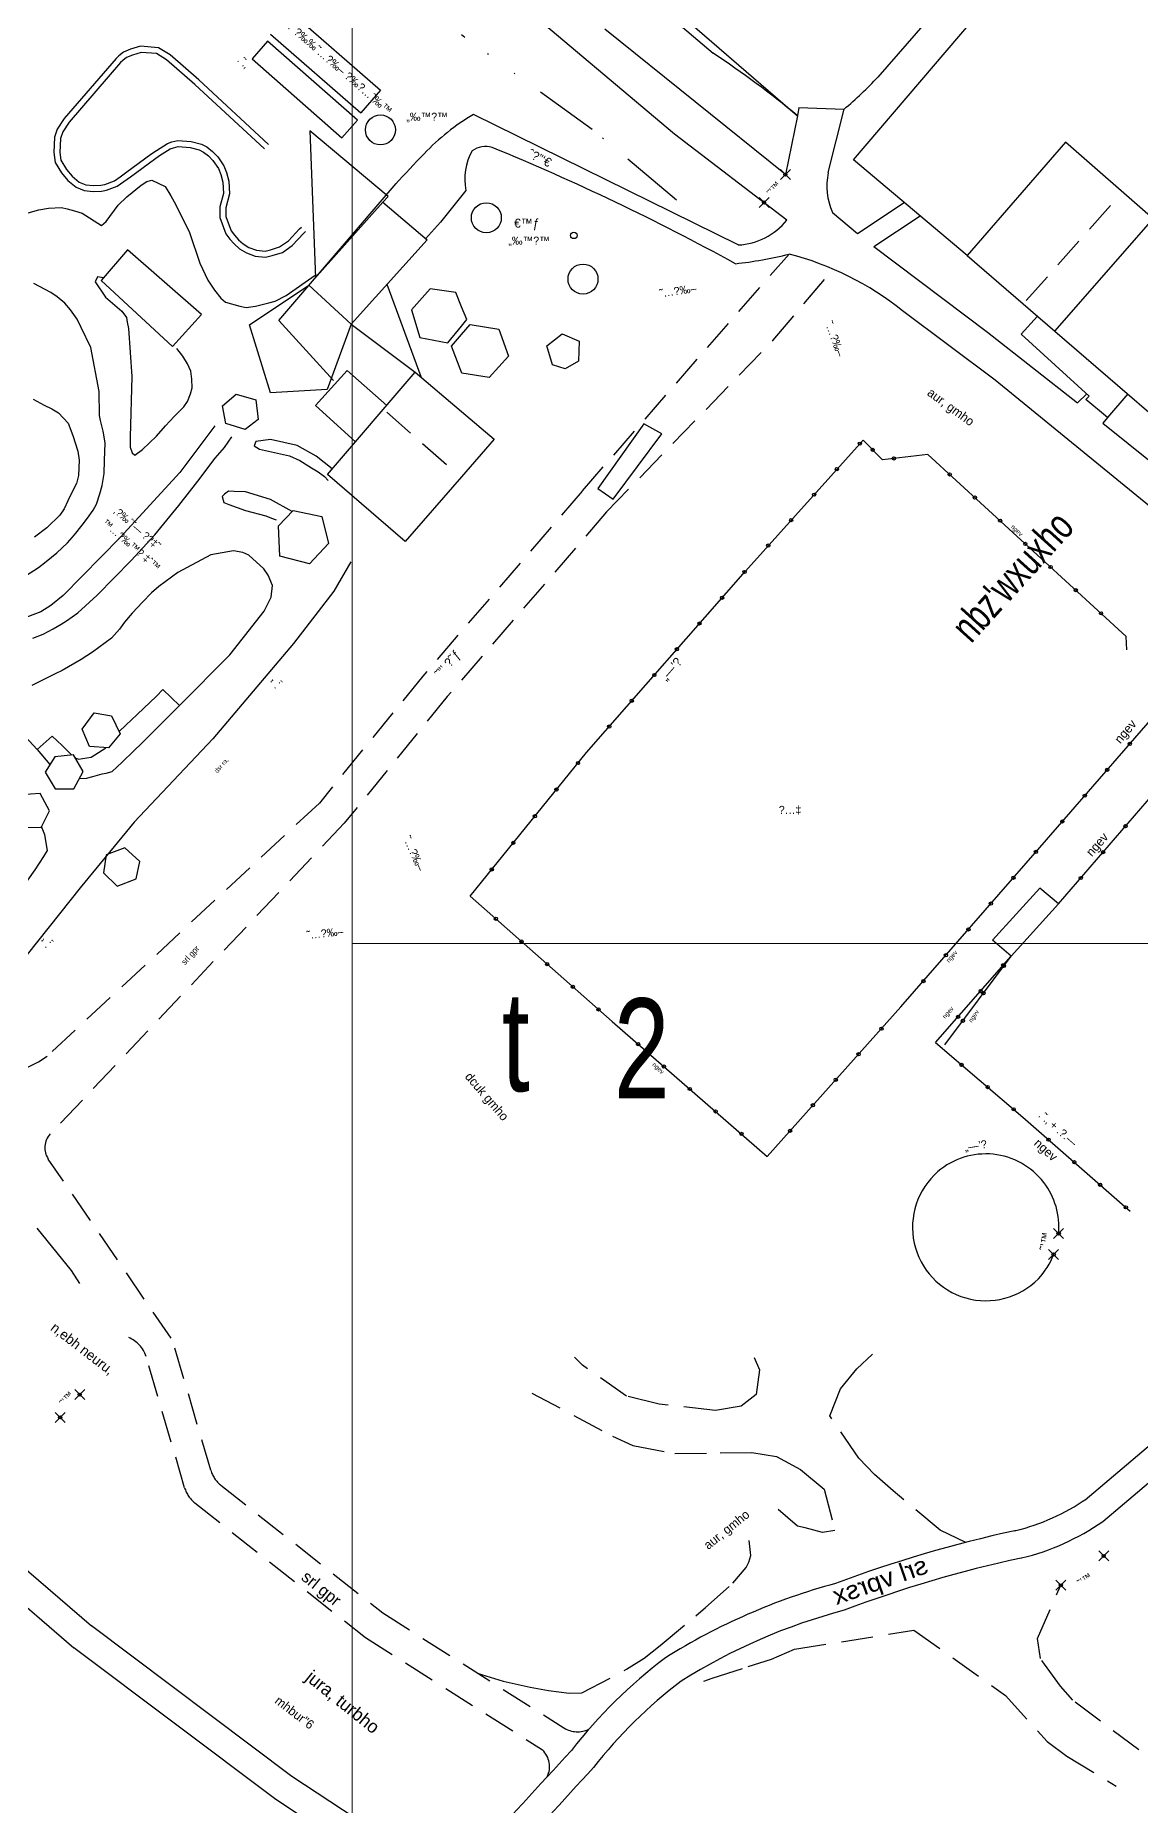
# Model space of a CAD drawing. Header units: millimetres. Extents: x 206768 to 208678, y 737854 to 739416.
# Drawn here: x 207007.4 to 207117.9, y 738783.3 to 738960.3 of the extents above; entities that cross this region are included whole.
import ezdxf
from ezdxf.enums import TextEntityAlignment as Align

# ---------------------------------------------------------------- set-up
doc = ezdxf.new("R2010")
doc.units = ezdxf.units.MM
doc.header["$LTSCALE"] = 0.5
doc.header["$PDMODE"] = 3
doc.header["$PDSIZE"] = 0.5
doc.linetypes.add('DIVIDE', pattern=[31.75, 12.7, -6.35, 0, -6.35, 0, -6.35])
doc.linetypes.add('HIDDEN', pattern=[9.524999999999999, 6.35, -3.175])
doc.layers.get('0').update_dxf_attribs({"color": 2})
for name, color, linetype in [('1BATIM', 6, 'Continuous'), ('2LOCAL_PT', 7, 'Continuous'), ('F-MADREGOT', 61, 'Continuous'), ('H-MIVNE', 6, 'Continuous'), ('H-OHEL', 6, 'Continuous'), ('H-ROOF', 6, 'HIDDEN'), ('H-SCHACHA', 6, 'Continuous'), ('H-ZIBUR', 6, 'Continuous'), ('R-MIDRACHA', 31, 'Continuous'), ('R-WAY', 7, 'Continuous'), ('reshet', 255, 'Continuous'), ('TEXT', 7, 'Continuous'), ('TR_ANOT_L', 7, 'Continuous'), ('W-CANAL', 7, 'DIVIDE')]:
    doc.layers.add(name, color=color, linetype=linetype)
for name, color, linetype, lineweight in [('1DIRT-ROAD', 30, 'HIDDEN', 25), ('1KAV-ASFLT', 7, 'Continuous', 25), ('1PRAT', 12, 'Continuous', 25), ('A-NOTE', 82, 'Continuous', 9), ('R-E-SAFA', 7, 'Continuous', 25), ('R-ROAD', 7, 'Continuous', 25), ('rehovot', 7, 'Continuous', 40)]:
    doc.layers.add(name, color=color, linetype=linetype, lineweight=lineweight)
doc.layers.add('help', color=2, linetype='Continuous', lineweight=9, plot=False)
doc.styles.add('NR1', font='narkism$.shx')
doc.styles.add('POINTS', font='MIRYL')
doc.styles.add('REHOV-BIG', font='gil1.shx', dxfattribs={"height": 1.8})
doc.styles.add('TRHEBTXT', font='hebtxt')

# ---------------------------------------------------------------- blocks, each defined once
blk = doc.blocks.new('TRP9910')
blk.add_circle((0, 0), 0.35)
blk.add_point((0, 0))
at = {"style": 'TRHEBTXT', "flags": 8}
blk.add_attdef('NAME', text='', height=1.8, dxfattribs=at).set_placement((0, 2.1), align=Align.BOTTOM_CENTER)
blk.add_attdef('HIGHTM', text='', height=1.6, dxfattribs=at).set_placement((-1, 0), align=Align.RIGHT)
blk.add_attdef('HIGHTC', (1, 0), '', height=1.6, dxfattribs=at)
blk.add_attdef('MARK', text='', height=2, dxfattribs=at).set_placement((0, -1.3), align=Align.TOP_CENTER)
blk = doc.blocks.new('ANOT0')
at = {"style": 'TRHEBTXT', "flags": 8}
blk.add_attdef('TEXT', text='', height=1.6, dxfattribs=at).set_placement((0, -1.155555555555556), align=Align.TOP_CENTER)
blk = doc.blocks.new('SEWAGE')
blk.add_circle((0, 0), 0.5)
blk = doc.blocks.new('ANOT200')
at = {"style": 'TRHEBTXT', "flags": 8}
blk.add_attdef('TEXT', text='', height=1.8, dxfattribs=at).set_placement((0, 0), align=Align.MIDDLE_CENTER)
blk = doc.blocks.new('ANOT2221')
at = {"style": 'TRHEBTXT', "flags": 8}
blk.add_attdef('TEXT', text='', height=1.8, dxfattribs=at).set_placement((0, 0), align=Align.MIDDLE_CENTER)

msp = doc.modelspace()

# ---------------------------------------------------------------- linework, layer by layer
at = {"layer": '1BATIM'}
for p, q in [((207032.8462208135, 738962.7096688538), (207041.9027357762, 738954.8369605059)), ((207030.8780437265, 738960.4455401131), (207039.9345586892, 738952.5728317653)), ((207041.9027357762, 738954.8369605059), (207039.9345586892, 738952.5728317653))]:
    msp.add_line(p, q, dxfattribs=at)
at = {"layer": '1DIRT-ROAD'}
for p, q in [((207062.0988834322, 738914.7739289191), (207082.7622251512, 738938.4542562892)), ((207062.0988834322, 738914.773928919), (207082.7622251512, 738938.454256289)), ((207062.0988834322, 738914.773928919), (207080.8606836858, 738936.2750770925)), ((207081.1800000007, 738929.8400000005), (207087.181436047, 738936.9412446871)), ((207081.1800000007, 738929.8400000005), (207087.181436047, 738936.9412446871)), ((207081.1800000007, 738929.8400000005), (207085.9065113969, 738935.4326804322)), ((207064.51, 738912.67), (207081.1799999988, 738929.8399999987)), ((207064.51, 738912.67), (207081.1799999988, 738929.8399999986)), ((207064.51, 738912.67), (207081.1799999988, 738929.8399999986)), ((207062.0873403062, 738914.7606267023), (207046.1275290488, 738896.2660808258)), ((207062.0873403062, 738914.7606267022), (207046.1275290488, 738896.2660808258)), ((207062.0873403062, 738914.7606267022), (207046.1275290488, 738896.2660808258)), ((207064.51, 738912.67), (207048.58, 738894.2100000001)), ((207064.51, 738912.67), (207048.58, 738894.21)), ((207064.51, 738912.67), (207048.58, 738894.21)), ((207046.1275290488, 738896.2660808258), (207035.7887149253, 738883.5706989827)), ((207046.1275290488, 738896.2660808258), (207035.7887149253, 738883.5706989826)), ((207046.1275290488, 738896.2660808258), (207035.7887149253, 738883.5706989826)), ((207048.58, 738894.2100000001), (207038.27, 738881.55)), ((207048.58, 738894.21), (207038.27, 738881.55)), ((207048.58, 738894.21), (207038.27, 738881.55)), ((207035.7887149253, 738883.5706989827), (207008.54, 738858.25)), ((207038.27, 738881.55), (207008.8643797598, 738850.4902369932)), ((207038.27, 738881.55), (207008.8643797598, 738850.4902369932)), ((207020.9668427656, 738830.058657748), (207008.667614702, 738847.9836826344)), ((207024.914639877, 738816.880187309), (207021.1692103361, 738829.632698011)), ((207022.3059328442, 738815.1164650884), (207018.4477828534, 738828.252768551)), ((207025.9360634693, 738815.3694080731), (207042.118430979, 738802.6154293048)), ((207023.3273564365, 738813.6056858526), (207040.3815690212, 738800.1645706953)), ((207042.118430979, 738802.6154293048), (207060.2461319873, 738791.1088389484)), ((207040.3815690212, 738800.1645706953), (207058.1043181567, 738788.9150242581))]:
    msp.add_line(p, q, dxfattribs=at)
for points in [[(206999.5121056564, 738861.5154542258), (207002.42, 738857.6), (207003.26, 738857.04), (207004.14, 738856.76), (207005.28, 738856.72), (207006.7, 738857.2), (207007.7, 738857.71), (207008.54, 738858.25)], [(207011.8350688992, 738835.5295873627), (207011, 738836.83), (207009.57, 738838.62), (207006.59, 738842.23), (207004.83, 738844.26), (207003.45, 738845.73), (207002.95, 738846.07), (207001.32, 738846.38), (207000.32, 738846.25), (206999.11, 738845.63), (206996.4, 738843.96), (206995.08, 738843.28), (206991.46, 738840.54)], [(207079.27, 738828.15), (207079.8, 738826.9), (207079.49, 738824.45), (207077.99, 738823.28), (207075.41, 738822.85), (207069.77, 738823.48), (207066.52, 738824.29), (207062.12, 738827.36), (207061.31, 738828.18)], [(207100.4650384052, 738809.6592519451), (207097.9, 738810.87), (207093.17, 738814.8), (207091.32, 738816.46), (207089.75, 738818.08), (207086.84, 738822.3), (207087.92, 738825.02), (207089.54, 738827), (207091.1, 738828.49)], [(207057.03, 738824.59), (207065.11, 738820.27), (207067.14, 738819.35), (207071.35, 738818.54), (207075.86, 738818.6), (207079.03, 738818.63), (207081.51, 738818.24), (207083.9, 738816.95), (207086.28, 738814.98), (207087.36, 738810.84), (207086.11, 738810.65), (207084.39, 738811.12), (207083.61, 738811.29), (207081.68, 738812.95)], [(207062.05, 738794.61), (207066.52, 738796.97), (207068.29, 738798.08), (207069.86, 738799.36), (207073.44, 738802.32), (207074.41, 738803.14), (207077.14, 738805.58), (207078.47, 738807.15), (207078.76, 738807.68), (207078.96, 738808.36), (207078.77, 738809.84)], [(207117.74, 738788.92), (207111.14, 738793.88), (207109.93, 738795.28), (207107.92, 738798.06), (207107.61, 738800.04), (207109.9549344584, 738805.366125098)], [(207074.250535769, 738795.7746113419), (207075.09, 738796.1), (207078.69, 738797.25), (207081.02, 738797.98), (207083.31, 738798.97), (207095.26, 738800.88), (207104.42, 738794.36), (207108.58, 738789.74), (207110.54, 738788.29), (207115.5, 738785.27)], [(207051.5967418133, 738796.5990546974), (207052.01, 738796.44), (207054.17, 738795.77), (207056.87, 738795.18), (207058.69, 738794.84), (207060.76, 738794.57), (207062.05, 738794.61)]]:
    msp.add_lwpolyline(points, dxfattribs=at)
for centre, radius, start, end in [((207010.3167383895, 738849.1152262985), 2, 136.5670415300384, 214.4559058823379), ((207010.3167383895, 738849.1152262983), 2, 136.5670415300384, 214.4559058823379), ((207015.5543838876, 738827.3172656154), 3.040875419655016, 17.91722218912458, 67.66461740736354), ((207027.7930605492, 738817.725583331), 3, 196.3675845674796, 231.7569251155718), ((207025.1843535164, 738815.9618611103), 3, 196.3675845674796, 231.7569251155718), ((207061.6083374571, 738793.3412019722), 2.615157435430206, 238.6081298667688, 295.7275765526355), ((207056.479623038, 738787.245922683), 2.329277634115928, 334.009770659034, 45.77240601883729)]:
    msp.add_arc(centre, radius, start, end, dxfattribs=at)
at = {"layer": '1KAV-ASFLT'}
for p, q in [((207056.8508991024, 738975.3816176743), (207083.6095360584, 738952.2881586815)), ((207071.32, 738950.44), (207051.58, 738967.0700000001)), ((207082.4000879151, 738946.3961186961), (207064.3344005617, 738960.9475877306)), ((207077.6713074801, 738939.3592205443), (207051.2028563955, 738952.4147020436)), ((207083.6095360584, 738952.2881586814), (207082.4000879151, 738946.3961186961)), ((207083.6095360584, 738952.2881586815), (207082.4000879151, 738946.3961186961)), ((207083.74, 738953.1), (207083.6095360636, 738952.2881586772)), ((207083.74, 738953.1), (207088.27, 738952.94)), ((207086.69, 738946.59), (207088.27, 738952.94)), ((207082.5498883704, 738941.852501214), (207071.32, 738950.44)), ((207031.7397574354, 738931.8098026537), (207043.4622266243, 738945.5165971775)), ((207031.7397574354, 738931.8098026537), (207043.4622266243, 738945.5165971774)), ((207050.4367920239, 738944.8172850235), (207047.9119869917, 738941.6266958069)), ((207050.4367920239, 738944.8172850234), (207047.9119869917, 738941.6266958067)), ((207087.11, 738942.62), (207089.5975289747, 738940.5040835855)), ((207089.5975289747, 738940.5040835855), (207094.2804947381, 738943.615313852)), ((207046.4084194203, 738939.9814005423), (207047.9119869917, 738941.6266958069)), ((207091.2378630523, 738939.1927173137), (207095.8740411806, 738942.2728631957)), ((207091.2378630523, 738939.1927173137), (207102.63, 738930.63)), ((207103.3785518201, 738925.8320552923), (207094.1288463098, 738932.7827309282)), ((207031.7397574354, 738931.8098026537), (207037.1961864544, 738925.825666763)), ((207031.7397574354, 738931.8098026537), (207037.1961864544, 738925.8256667629)), ((207102.63, 738930.63), (207111.62, 738923.5700000001)), ((207120.8379515441, 738911.610689633), (207103.3785518201, 738925.8320552924)), ((207111.62, 738923.5700000001), (207112.5390035221, 738924.4695879547)), ((207114.63, 738922.11), (207114.148829911, 738921.5434866869)), ((207114.148829911, 738921.5434866869), (207123.35, 738914.17)), ((206988.3740814175, 738822.5204033017), (207012.9785593092, 738801.3110238204)), ((207112.3950391388, 738813.9281974722), (207123.5850391388, 738823.4081974723)), ((207112.3950391388, 738813.9281974722), (207123.5850391388, 738823.4081974722)), ((207114.152430399, 738811.7472995089), (207125.3949608612, 738821.2718025278)), ((207114.152430399, 738811.7472995089), (207125.3949608612, 738821.2718025278)), ((206986.5459185825, 738820.3995966983), (207011.2214406916, 738799.128976179)), ((207033.0253546678, 738786.2460364535), (207012.9785593092, 738801.3110238204)), ((207031.4146453324, 738783.9539635465), (207011.2214406916, 738799.128976179)), ((207043.6800971917, 738779.2553682817), (207033.0253546678, 738786.2460364535)), ((207042.8056228968, 738776.480245235), (207031.4146453324, 738783.9539635465))]:
    msp.add_line(p, q, dxfattribs=at)
for centre, radius, start, end in [((207062.8182369332, 738932.7454807742), 22.8428398056261, 120.5633742512973, 136.4525664784616), ((207062.8182369332, 738932.7454807742), 22.8428398056261, 120.5633742512973, 136.4525664784616), ((207356.2508918003, 738653.8262394445), 427.6868420166757, 136.4525664784616, 137.0135309623389), ((207356.2508918003, 738653.8262394444), 427.6868420166757, 136.4525664784616, 137.0135309623389), ((207056.1580680259, 738945.9455502615), 5.83146478495348, 150.8686339942014, 191.1558773054417), ((207056.1580680259, 738945.9455502615), 5.83146478495348, 150.8686339942014, 191.1558773054417), ((207052.4171917653, 738946.7993555308), 2.402249472873544, 74.04115869412955, 124.2772580623729), ((207052.4171917653, 738946.7993555306), 2.402249472873544, 74.04115869412955, 124.2772580623729), ((206961.984262413, 738727.2025948237), 239.8759536802629, 61.24101105625013, 67.68166607550776), ((206961.984262413, 738727.2025948236), 239.8759536802629, 61.24101105625013, 67.68166607550776), ((207093.025988469, 738945.2530894602), 6.475498411010046, 168.0852092280268, 203.992900517014), ((207077.358280494, 738945.9912967779), 6.639459395245255, 272.7022947355205, 321.4378386957108), ((207077.358280494, 738945.9912967779), 6.639459395245255, 272.7022947355205, 321.4378386957108), ((207073.4434914847, 738974.9109639379), 37.62884969995167, 276.0277393327415, 284.3384146611396), ((207073.4434914847, 738974.910963938), 37.62884969995167, 276.0277393327415, 284.3384146611396), ((207075.1086123961, 738908.8892196806), 30.53963290327844, 51.47874414965205, 75.4862421998835), ((207075.1086123961, 738908.8892196806), 30.53963290327844, 51.47874414965205, 75.4862421998835), ((207100.2856499793, 738831.7567823993), 21.54475302778114, 283.8121921634778, 304.5554641962083), ((207100.2856499793, 738831.7567823993), 21.54475302778114, 283.8121921634778, 304.5554641962083), ((207100.2856499793, 738831.7567823993), 24.34475302778114, 283.6490048049552, 304.7223631287858), ((207100.2856499793, 738831.7567823993), 24.34475302778114, 283.6490048049552, 304.7223631287858), ((207132.4658331827, 738685.4861671787), 128.2302844369678, 102.2091992692902, 110.5650998041863), ((207132.4658331827, 738685.4861671787), 128.2302844369678, 102.2091992692902, 110.5650998041863), ((207104.7130262297, 738813.7482787302), 3, 282.2091992692902, 283.8121921634778), ((207104.7130262297, 738813.7482787302), 3, 282.2091992692902, 283.8121921634778), ((207132.4658331827, 738685.4861671787), 125.4302844369678, 102.18310710653, 110.6277284624252), ((207132.4658331827, 738685.4861671787), 125.4302844369678, 102.18310710653, 110.6277284624252), ((207103.4776971407, 738745.5923156075), 62.06512871056643, 104.9922197169971, 122.2119313704298), ((207103.4776971407, 738745.5923156075), 62.06512871056643, 104.9922197169971, 122.2119313704298), ((207103.4776971407, 738745.5923156075), 59.26512871056643, 104.8612574346668, 122.0989665088896), ((207103.4776971407, 738745.5923156075), 59.26512871056643, 104.8612574346668, 122.0989665088896), ((207100.6454107543, 738757.9267308153), 50.29332703797417, 126.9777566151475, 142.043928714252), ((207100.6454107543, 738757.9267308153), 47.49332703797418, 127.1179396218226, 142.043928714252), ((208214.4990386948, 737728.428928935), 1566.874965921356, 137.407398456421, 137.9348650409466), ((207722.6979045317, 738178.7509573892), 897.2597457334954, 137.3085571896681, 138.1719371216391)]:
    msp.add_arc(centre, radius, start, end, dxfattribs=at)
at = {"layer": '1PRAT'}
for p, q in [((207061.6600000001, 738970.0299999998), (207075.18, 738958.53)), ((207098.41, 738963.94), (207091.66, 738956.15)), ((207078.4, 738906.76), (207090.17, 738919.8600000001)), ((207078.4, 738906.76), (207090.17, 738919.86)), ((207092.11, 738917.8900000001), (207090.17, 738919.8600000001)), ((207092.11, 738917.89), (207090.17, 738919.86)), ((207096.66, 738918.42), (207092.11, 738917.8900000001)), ((207096.66, 738918.42), (207092.11, 738917.89)), ((207116.5, 738900.2200000001), (207096.66, 738918.42)), ((207116.5, 738900.22), (207096.66, 738918.42)), ((207062.52, 738888.6400000001), (207078.4, 738906.76)), ((207062.52, 738888.64), (207078.4, 738906.76)), ((207116.54, 738898.89), (207116.5, 738900.2200000001)), ((207116.54, 738898.89), (207116.5, 738900.2200000001)), ((207107.86, 738879.1400000001), (207120.4542001587, 738893.6367071851)), ((207050.87, 738874.27), (207062.52, 738888.6400000001)), ((207050.87, 738874.27), (207062.52, 738888.64)), ((207109.71, 738873.49), (207119.23, 738884.5)), ((207109.71, 738873.49), (207119.23, 738884.5)), ((207093.96, 738863.1900000001), (207107.86, 738879.1400000001)), ((207093.96, 738863.19), (207107.86, 738879.14)), ((207050.87, 738874.27), (207065.08, 738861.7200000001)), ((207050.87, 738874.27), (207065.08, 738861.72)), ((207103.13, 738869.8500000001), (207107.85, 738875.0700000001)), ((207103.13, 738869.85), (207107.85, 738875.0700000001)), ((207109.71, 738873.49), (207107.85, 738875.0700000001)), ((207109.71, 738873.49), (207107.85, 738875.0700000001)), ((207104.99, 738868.27), (207109.71, 738873.49)), ((207104.99, 738868.27), (207109.71, 738873.49)), ((207104.99, 738868.27), (207103.13, 738869.8500000001)), ((207104.99, 738868.27), (207103.13, 738869.85)), ((207097.42, 738859.6200000001), (207104.99, 738868.27)), ((207098.36, 738859.41), (207104.99, 738868.27)), ((207080.59, 738848.25), (207093.96, 738863.1900000001)), ((207080.59, 738848.25), (207093.96, 738863.19)), ((207065.08, 738861.7200000001), (207080.59, 738848.25)), ((207065.08, 738861.72), (207080.59, 738848.25)), ((207097.42, 738859.6200000001), (207106.15, 738852.17)), ((207106.15, 738852.17), (207116.89, 738842.78))]:
    msp.add_line(p, q, dxfattribs=at)
for centre, radius in [((207041.8928656432, 738950.8635501519), 1.5), ((207052.485102789, 738942.0787045502), 1.5), ((207052.485102789, 738942.0787045502), 1.5), ((207061.2368042349, 738940.317136555), 0.325), ((207061.2368042349, 738940.3171365549), 0.325), ((207062.1549046218, 738935.9493463036), 1.5), ((207062.1549046218, 738935.9493463035), 1.5)]:
    msp.add_circle(centre, radius, dxfattribs=at)
for centre, radius, start, end in [((207016.4467212676, 738870.3984546061), 105.9092409762468, 50.64270138888379, 56.31942341240173), ((207064.7538076375, 738981.1699040846), 36.7415131405242, 309.7951154185806, 317.0804347489056), ((207102.4431482036, 738841.1610087734), 7.333545540425279, 37.64403173756998, 130.7098408915575), ((207102.461404903, 738841.1599877827), 7.346238826659267, 130.8125821233203, 315.5989762129897), ((207102.4460736626, 738841.1896945245), 7.31373910902653, 354.8249242612841, 37.48008775800213), ((207102.4592250393, 738841.0053627853), 7.240475107947043, 316.4852858845273, 339.2489223909373)]:
    msp.add_arc(centre, radius, start, end, dxfattribs=at)
at = {"layer": 'F-MADREGOT'}
msp.add_lwpolyline([(207116.6421886263, 738924.4748402413), (207114.63, 738922.11), (207112.46, 738923.9), (207112.79, 738924.24), (207105.99, 738930.46), (207107.6299040046, 738932.2463240051)], dxfattribs=at)
at = {"layer": 'H-MIVNE'}
for p, q in [((207030.6107614542, 738959.7353568575), (207029.0632485925, 738957.979193861)), ((207039.5866899368, 738951.825701071), (207030.6107614542, 738959.7353568575)), ((207029.0632485925, 738957.979193861), (207038.0391417311, 738950.0695687742)), ((207038.0391417311, 738950.0695687742), (207039.5866899368, 738951.825701071)), ((207068.25, 738921.49), (207063.64, 738915.03)), ((207070.04, 738920.47), (207068.25, 738921.49)), ((207065.18, 738913.96), (207070.04, 738920.47)), ((207063.64, 738915.03), (207065.18, 738913.96))]:
    msp.add_line(p, q, dxfattribs=at)
at = {"layer": 'H-OHEL'}
for points in [[(207042.13, 738943.65), (207042.65, 738944.22), (207034.83, 738950.78), (207035.3834056637, 738936.0737569007)], [(207034.73, 738935.34), (207042.13, 738943.65), (207046.55, 738939.86), (207038.98, 738931.43), (207045.38, 738926.63)], [(207045.96, 738926.19), (207042.5655533348, 738935.4228949292)]]:
    msp.add_lwpolyline(points, dxfattribs=at)
at = {"layer": 'H-ROOF'}
for points in [[(207106.5, 738933.8), (207115.69, 738944.18)], [(207042.53, 738922.65), (207049.46, 738916.54)]]:
    msp.add_lwpolyline(points, dxfattribs=at)
at = {"layer": 'H-SCHACHA'}
for points in [[(207021.1, 738929.2), (207023.98, 738932.4), (207016.6, 738938.87), (207013.96, 738935.82), (207021.1, 738929.2)], [(207034.72, 738935.34), (207038.98, 738931.43), (207036.55, 738924.9), (207030.88, 738924.59), (207028.8, 738931.38), (207034.72, 738935.34)], [(207050, 738933.1863636365), (207049.42, 738934.61), (207046.88, 738934.98), (207045.01, 738932.88), (207045.83, 738930.12), (207048.65, 738929.57)], [(207050, 738931.2593048129), (207050.52, 738931.91), (207050, 738933.1863636366)], [(207048.65, 738929.57), (207050, 738931.2593048129)], [(207050.04, 738926.54), (207049.01, 738929.26), (207050, 738930.3990322581)], [(207050, 738930.3990322581), (207050.87, 738931.4), (207053.72, 738930.96), (207054.71, 738928.24), (207052.78, 738926.11), (207050.04, 738926.54)], [(207058.53, 738929.28), (207060.08, 738930.49), (207061.76, 738929.74), (207061.72, 738927.76), (207060.36, 738926.97), (207059.11, 738927.38), (207058.53, 738929.28)], [(207039.397552757, 738919.687911049), (207035.38, 738923.31), (207038.58, 738926.81), (207042.5283733821, 738923.3209452217)], [(207050, 738916.1943918918), (207044.38, 738909.72), (207036.59, 738916.43), (207045.38, 738926.63)], [(207045.38, 738926.63), (207050, 738922.7135532994)], [(207050.04, 738926.54), (207050, 738926.6456310679)], [(207026.1, 738923.29), (207027.47, 738924.43), (207029.44, 738923.87), (207029.66, 738921.9), (207028.35, 738920.93), (207026.42, 738921.52), (207026.1, 738923.29)], [(207050, 738922.7135532995), (207053.26, 738919.95), (207050, 738916.1943918918)], [(207031.69, 738911.28), (207033.15, 738912.82), (207036.04, 738912.21), (207036.68, 738909.53), (207034.79, 738907.49), (207031.83, 738908.24), (207031.69, 738911.28)], [(207012.79, 738889.23), (207012.06, 738890.96), (207013.24, 738892.6), (207014.99, 738892.29), (207015.87, 738890.5), (207014.7, 738889.08), (207012.79, 738889.23)], [(207012.15, 738886.74), (207011.19, 738888.38), (207009.31, 738888.2), (207008.35, 738886.67), (207009.34, 738885), (207011.22, 738885), (207012.15, 738886.74)], [(207008.79, 738882.79), (207007.84, 738884.52), (207005.93, 738884.38), (207005.02, 738882.74), (207006.01, 738881.16), (207007.95, 738881.14), (207008.79, 738882.79)], [(207015.54, 738875.26), (207017.47, 738875.98), (207017.81, 738877.72), (207016.32, 738879.1), (207014.47, 738878.4), (207014.19, 738876.59), (207015.54, 738875.26)]]:
    msp.add_lwpolyline(points, dxfattribs=at)
at = {"layer": 'H-ZIBUR'}
for points in [[(207100.59, 738938.3), (207089.23, 738947.87), (207122.58, 738986.95), (207159.62, 738955.74), (207135.41, 738927.31), (207118.7614068792, 738941.4598342945)], [(207109.37, 738930.75), (207119.2, 738941.96), (207110.43, 738949.65), (207100.59, 738938.3), (207109.37, 738930.75)], [(207109.37, 738930.75), (207126, 738916.4), (207135.41, 738927.31)]]:
    msp.add_lwpolyline(points, dxfattribs=at)
at = {"layer": 'help', "elevation": 8.36}
for points in [[(207039.0562545967, 739150.209511107), (207237.5062545967, 739150.209511107), (207237.5062545967, 738869.544511107), (207039.0562545967, 738869.544511107)], [(207039.0562545967, 738869.544511107), (207237.5062545967, 738869.544511107), (207237.5062545967, 738588.8795111071), (207039.0562545967, 738588.8795111071)]]:
    msp.add_lwpolyline(points, close=True, dxfattribs=at)
at = {"layer": 'R-E-SAFA'}
for points in [[(207037.051421394, 738916.9654377953), (207035.45, 738918.26), (207033.56, 738919.3), (207030.9, 738919.9), (207029.44, 738919.7), (207029.26, 738919.28), (207029.8, 738918.96), (207032.78, 738918.29), (207033.83, 738917.83), (207034.98, 738917.07), (207035.65, 738916.68), (207036.29, 738916.21), (207036.67, 738915.83)], [(207033.0501730574, 738912.7147030878), (207030.88, 738913.93), (207028.41, 738914.69), (207027.27, 738914.72), (207026.7, 738914.74), (207026.3, 738914.44), (207026.06, 738914.21), (207026.23, 738913.6), (207026.74, 738913.41), (207028.39, 738912.83), (207030.43, 738912.29), (207030.99, 738912.06), (207031.46, 738911.9)], [(207038.94, 738907.67), (207037.22, 738904.76), (207033.19, 738899.52), (207025.14, 738890), (207017.26, 738881.65), (207011.87, 738875.11), (207005.51, 738867.13), (207004.06, 738865.45), (207001.39, 738862.72)], [(207011.7742173777, 738886.0369228356), (207012.5, 738886.05), (207013.12, 738886.22), (207014.04, 738886.48), (207014.44, 738886.56), (207015.05, 738886.74), (207016.07, 738887.67), (207017.22, 738888.8), (207018.04, 738889.57), (207019.79, 738891.33), (207021.79, 738893.31)], [(207007.57, 738888.91), (207007.57, 738888.91), (207008.8135954314, 738887.4088552189)], [(207000.94, 738868.97), (207005.37, 738874.25), (207006.62, 738875.86), (207007.34, 738876.9), (207008.23, 738878.21), (207008.58, 738878.83), (207008.31, 738880.39), (207007.9977766288, 738881.2338469493)]]:
    msp.add_lwpolyline(points, dxfattribs=at)
at = {"layer": 'R-MIDRACHA'}
for points in [[(207021.79, 738893.31), (207021.78, 738893.31), (207020.12, 738894.92), (207019.48, 738894.24), (207017.56, 738892.42), (207016.42, 738891.36), (207015.7627305831, 738890.7181957458)], [(207007.57, 738888.91), (207009.04, 738890.24), (207010.04, 738889.33), (207011.0162101421, 738888.3633605455)], [(207011.3382191781, 738888.1267922373), (207011.42, 738888.07), (207011.73, 738887.96), (207012.1, 738888.01), (207012.97, 738888.16), (207014.4304361122, 738889.1011699387)]]:
    msp.add_lwpolyline(points, dxfattribs=at)
at = {"layer": 'R-ROAD'}
for points in [[(207006.43, 738942.51), (207007.72, 738942.87), (207008.69, 738943.03), (207009.99, 738943.12), (207010.55, 738942.99), (207011.28, 738942.76), (207012.04, 738942.55), (207014, 738941.32), (207014.46, 738941.7), (207015.66, 738943.33), (207016.51, 738944.17), (207017.95, 738945.35), (207018.54, 738945.71), (207019.03, 738945.85), (207020.36, 738945.2), (207020.93, 738944.26), (207021.41, 738943.37), (207021.86, 738942.47), (207022.32, 738941.59), (207022.78, 738940.62), (207023.83, 738937.54), (207024.61, 738935.85), (207025.3, 738934.83), (207025.93, 738934.03), (207026.39, 738933.64), (207027.83, 738933.23), (207028.47, 738933.11), (207029.41, 738933.25), (207030.73, 738933.59), (207031.35, 738933.73), (207032.46, 738934.3), (207035.3731450134, 738936.3464241829)], [(207014.1793696276, 738936.0734383955), (207013.6, 738936.17), (207013.35, 738935.69), (207014.4, 738934.13), (207016.02, 738932.73), (207016.48, 738932.12), (207016.55, 738931.63), (207016.7, 738931), (207017.02, 738926.21), (207016.84, 738920.14), (207016.84, 738919.16), (207017.04, 738918.59), (207017.31, 738918.35), (207018.1, 738918.9), (207019.49, 738920.24), (207020.38, 738921.27), (207021.26, 738922.23), (207022.21, 738923.18), (207022.58, 738923.7), (207022.88, 738924.47), (207023.05, 738925.08), (207023.04, 738925.94), (207022.94, 738926.73), (207022.6, 738927.47), (207022.13, 738928.26), (207021.53, 738929.02)], [(207006.39, 738906.29), (207007.68, 738907.12), (207008.45, 738907.71), (207009.51, 738908.58), (207010.58, 738909.6), (207011.28, 738910.38), (207012.07, 738911.35), (207012.59, 738912.05), (207013.17, 738912.86), (207013.48, 738913.45), (207013.81, 738914.47), (207014.04, 738915.31), (207014.25, 738916.52), (207014.3, 738917.82), (207014.35, 738919.58), (207014.17, 738920.75), (207013.9, 738921.81), (207013.8, 738922.3), (207013.74, 738924.7), (207012.91, 738929.11), (207011.96, 738931.1), (207011.54, 738931.95), (207010.89, 738932.88), (207010.33, 738933.53), (207009.57, 738934.19), (207008.92, 738934.61), (207007.21, 738935.51)], [(207007.16, 738923.96), (207008.26, 738923.34), (207009.02, 738922.99), (207009.69, 738922.59), (207010.67, 738921.54), (207011.12, 738920.32), (207011.61, 738918.76), (207011.74, 738917.85), (207011.68, 738916.32), (207011.5, 738915.52), (207011.06, 738914.69), (207010.63, 738913.78), (207010.27, 738912.98), (207009.83, 738912.35), (207008.52, 738911.1), (207007.28, 738910.14)], [(207025.34, 738921.27), (207021.84, 738916.6), (207015.84, 738910.11), (207010.14, 738904.31), (207008.92, 738903.31), (207007.92, 738902.69), (207002.32, 738900.58), (206998.78, 738898.91), (206996.93, 738897.94), (206995.13, 738896.75), (206993.46, 738895.36), (206992.89, 738894.95), (206992.6357221192, 738894.955913439)], [(207007.12, 738900.07), (207008.14, 738900.46), (207009.16, 738900.97), (207009.96, 738901.46), (207010.48, 738901.79), (207011.61, 738902.57), (207013.56, 738904.35), (207016.95, 738907.81), (207019.33, 738910.37), (207021.74, 738913.32), (207023.64, 738915.76), (207025.36, 738918.06), (207026.3, 738919.13), (207027.01, 738920.19)], [(207021.79, 738893.31), (207026.81, 738898.39), (207030.27, 738902.75), (207030.95, 738904.15), (207031.08, 738905.32), (207030.67, 738906.34), (207030.24, 738907), (207028.72, 738908.36), (207028.12, 738908.62), (207027.2, 738908.8), (207024.94, 738908.37), (207021.63, 738906.63), (207019.72, 738905.21), (207019, 738904.6), (207018.1, 738903.66), (207017.04, 738902.55), (207016.28, 738901.64), (207015.78, 738900.95), (207015, 738900.07), (207013.08, 738898.66), (207011.96, 738897.93), (207011.32, 738897.56), (207010.05, 738896.83), (207009.35, 738896.5), (207007.03, 738895.32)], [(207006, 738890.61), (207007.57, 738888.91)]]:
    msp.add_lwpolyline(points, dxfattribs=at)
at = {"layer": 'R-WAY'}
for points in [[(207030.71, 738949.42), (207023.73, 738955.86), (207020.86, 738958.36), (207019.68, 738959.08), (207017.9, 738959.22), (207016.89, 738958.92), (207016.18, 738958.62), (207015.73, 738958.26), (207015.47, 738958.02), (207010.26, 738951.99), (207009.57, 738950.95), (207009.3, 738950.14), (207009.21, 738948.6), (207009.35, 738947.62), (207009.99, 738946.58), (207010.62, 738945.8), (207011.44, 738945.13), (207012.27, 738944.8), (207013.17, 738944.72), (207013.99, 738944.74), (207014.48, 738944.83), (207015.56, 738945.25), (207016.22, 738945.7), (207016.88, 738946.19), (207019.29, 738947.95), (207019.79, 738948.31), (207020.86, 738948.96), (207021.18, 738949.08), (207021.66, 738949.19), (207022.87, 738949.11), (207023.76, 738948.88), (207024.19, 738948.65), (207024.69, 738948.27), (207025.14, 738947.8), (207025.68, 738946.99), (207025.91, 738946.4), (207026.13, 738945.65), (207026.19, 738944.52), (207025.81, 738943.18), (207025.81, 738942.1), (207026.43, 738940.46), (207026.84, 738939.94), (207027.25, 738939.46), (207027.81, 738938.97), (207028.48, 738938.58), (207029.35, 738938.24), (207030.41, 738938.13), (207031.06, 738938.3), (207032.08, 738938.62), (207033.07, 738939.32), (207034.22, 738940.54), (207034.39, 738940.7)], [(207030.3, 738948.98), (207023.34, 738955.41), (207020.5, 738957.87), (207019.49, 738958.49), (207017.96, 738958.61), (207017.09, 738958.35), (207016.49, 738958.1), (207016.13, 738957.81), (207015.9, 738957.6), (207010.74, 738951.63), (207010.12, 738950.68), (207009.9, 738950.02), (207009.81, 738948.62), (207009.93, 738947.83), (207010.48, 738946.92), (207011.05, 738946.23), (207011.74, 738945.65), (207012.41, 738945.39), (207013.19, 738945.32), (207013.92, 738945.34), (207014.31, 738945.41), (207015.28, 738945.79), (207015.86, 738946.18), (207016.52, 738946.68), (207018.94, 738948.43), (207019.48, 738948.82), (207020.59, 738949.5), (207021.01, 738949.66), (207021.62, 738949.8), (207022.96, 738949.7), (207023.98, 738949.45), (207024.52, 738949.16), (207025.1, 738948.71), (207025.61, 738948.17), (207026.21, 738947.27), (207026.48, 738946.6), (207026.72, 738945.75), (207026.8, 738944.46), (207026.41, 738943.09), (207026.41, 738942.21), (207026.96, 738940.76), (207027.29, 738940.33), (207027.68, 738939.89), (207028.17, 738939.46), (207028.74, 738939.12), (207029.49, 738938.83), (207030.36, 738938.74), (207030.88, 738938.87), (207031.81, 738939.17), (207032.68, 738939.77), (207033.81, 738940.98), (207033.98, 738941.14)]]:
    msp.add_lwpolyline(points, dxfattribs=at)
at = {"layer": 'W-CANAL'}
msp.add_lwpolyline([(207071.5, 738943.85), (207063.07, 738950.91), (207050.34, 738960.09), (207050, 738960.3748473283)], dxfattribs=at)

# ---------------------------------------------------------------- block references
at = {"layer": '1PRAT', "yscale": 0.3249999999534339, "zscale": 0.325}
for p, xscale, rotation in [((207089.8455597909, 738919.498898323), 0.3250000000347031, 48.06115264885128), ((207089.8455597909, 738919.4988983229), 0.3250000000347031, 48.06115264885128), ((207091.1351256281, 738918.8799497487), 0.3249999999703913, 314.5603990719003), ((207091.1351256281, 738918.8799497487), 0.3249999999703913, 314.5603990719003), ((207093.2579165686, 738918.0237133587), 0.3250000000137711, 6.644072018587958), ((207093.2579165686, 738918.0237133586), 0.3250000000137711, 6.644072018587958), ((207087.5564478328, 738916.9511186584), 0.3250000000347031, 48.06115264885128), ((207087.5564478328, 738916.9511186583), 0.3250000000347031, 48.06115264885128), ((207098.8322007533, 738916.427356164), 0.32499999998442, 317.4686363326392), ((207098.8322007533, 738916.4273561639), 0.32499999998442, 317.4686363326392), ((207085.2673358746, 738914.4033389939), 0.3250000000347031, 48.06115264885128), ((207085.2673358746, 738914.4033389938), 0.3250000000347031, 48.06115264885128), ((207101.3561720742, 738914.112019569), 0.32499999998442, 317.4686363326392), ((207101.3561720742, 738914.112019569), 0.32499999998442, 317.4686363326392), ((207082.9782239164, 738911.8555593293), 0.3250000000347031, 48.06115264885128), ((207082.9782239164, 738911.8555593292), 0.3250000000347031, 48.06115264885128), ((207103.8801433952, 738911.7966829742), 0.32499999998442, 317.4686363326392), ((207103.8801433952, 738911.7966829742), 0.32499999998442, 317.4686363326392), ((207080.6891119582, 738909.3077796646), 0.3250000000347031, 48.06115264885128), ((207080.6891119582, 738909.3077796646), 0.3250000000347031, 48.06115264885128), ((207106.4041147162, 738909.4813463794), 0.32499999998442, 317.4686363326392), ((207106.4041147162, 738909.4813463793), 0.32499999998442, 317.4686363326392), ((207108.9280860371, 738907.1660097846), 0.32499999998442, 317.4686363326392), ((207108.9280860371, 738907.1660097844), 0.32499999998442, 317.4686363326392), ((207078.3221298897, 738906.6711456928), 0.3250000000382151, 48.76933349199183), ((207078.3221298897, 738906.6711456927), 0.3250000000382151, 48.76933349199183), ((207076.0646827626, 738904.0952677367), 0.3250000000382151, 48.76933349199183), ((207076.0646827626, 738904.0952677367), 0.3250000000382151, 48.76933349199183), ((207111.4520573581, 738904.8506731897), 0.32499999998442, 317.4686363326392), ((207111.4520573581, 738904.8506731896), 0.32499999998442, 317.4686363326392), ((207113.976028679, 738902.5353365949), 0.32499999998442, 317.4686363326392), ((207113.976028679, 738902.5353365948), 0.32499999998442, 317.4686363326392), ((207073.8072356355, 738901.5193897806), 0.3250000000382151, 48.76933349199183), ((207073.8072356355, 738901.5193897806), 0.3250000000382151, 48.76933349199183), ((207071.5497885084, 738898.9435118245), 0.3250000000382151, 48.76933349199183), ((207071.5497885084, 738898.9435118245), 0.3250000000382151, 48.76933349199183), ((207069.2923413813, 738896.3676338684), 0.3250000000382151, 48.76933349199183), ((207069.2923413813, 738896.3676338684), 0.3250000000382151, 48.76933349199183), ((207067.0348942542, 738893.7917559124), 0.3250000000382151, 48.76933349199183), ((207067.0348942542, 738893.7917559122), 0.3250000000382151, 48.76933349199183), ((207064.7774471271, 738891.2158779562), 0.3250000000382151, 48.76933349199183), ((207064.7774471271, 738891.2158779561), 0.3250000000382151, 48.76933349199183), ((207116.8451478523, 738889.4824636569), 0.3250000000223665, 49.01710257460808), ((207116.8451478523, 738889.4824636569), 0.3250000000223665, 49.01710257460808), ((207061.6548748525, 738887.572888552), 0.3250000000142484, 50.96773814679778), ((207061.6548748525, 738887.572888552), 0.3250000000142484, 50.96773814679778), ((207114.5988608892, 738886.8968477427), 0.3250000000223665, 49.01710257460808), ((207114.5988608892, 738886.8968477427), 0.3250000000223665, 49.01710257460808), ((207059.497899882, 738884.9123108416), 0.3250000000142484, 50.96773814679778), ((207059.497899882, 738884.9123108416), 0.3250000000142484, 50.96773814679778), ((207112.3525739262, 738884.3112318285), 0.3250000000223665, 49.01710257460808), ((207112.3525739262, 738884.3112318285), 0.3250000000223665, 49.01710257460808), ((207057.3409249115, 738882.2517331312), 0.3250000000142484, 50.96773814679778), ((207057.3409249115, 738882.2517331312), 0.3250000000142484, 50.96773814679778), ((207110.1062869631, 738881.7256159143), 0.3250000000223665, 49.01710257460808), ((207110.1062869631, 738881.7256159142), 0.3250000000223665, 49.01710257460808), ((207116.4307068046, 738881.2625821343), 0.3250000000205665, 49.15106138439625), ((207116.4307068046, 738881.2625821342), 0.3250000000205665, 49.15106138439625), ((207055.183949941, 738879.5911554209), 0.3250000000142484, 50.96773814679778), ((207055.183949941, 738879.5911554208), 0.3250000000142484, 50.96773814679778), ((207107.4616374054, 738878.6828860876), 0.3250000000166851, 48.92871719802017), ((207107.4616374054, 738878.6828860876), 0.3250000000166851, 48.92871719802017), ((207114.1904712031, 738878.6717214229), 0.3250000000205665, 49.15106138439625), ((207114.1904712031, 738878.6717214228), 0.3250000000205665, 49.15106138439625), ((207053.0269749705, 738876.9305777105), 0.3250000000142484, 50.96773814679778), ((207053.0269749705, 738876.9305777104), 0.3250000000142484, 50.96773814679778), ((207105.2113645045, 738876.1007384064), 0.3250000000166851, 48.92871719802017), ((207105.2113645045, 738876.1007384063), 0.3250000000166851, 48.92871719802017), ((207111.9502356015, 738876.0808607115), 0.3250000000205665, 49.15106138439625), ((207111.9502356015, 738876.0808607114), 0.3250000000205665, 49.15106138439625), ((207102.9610916036, 738873.5185907251), 0.3250000000166851, 48.92871719802017), ((207102.9610916036, 738873.518590725), 0.3250000000166851, 48.92871719802017), ((207053.4372044895, 738872.002694135), 0.3250000000157248, 318.5496740153924), ((207053.4372044895, 738872.002694135), 0.3250000000157248, 318.5496740153924), ((207100.7108187027, 738870.9364430439), 0.3250000000166851, 48.92871719802017), ((207100.7108187027, 738870.9364430438), 0.3250000000166851, 48.92871719802017), ((207056.0044089789, 738869.7353882699), 0.3250000000157248, 318.5496740153924), ((207056.0044089789, 738869.7353882699), 0.3250000000157248, 318.5496740153924), ((207098.4605458018, 738868.3542953626), 0.3250000000166851, 48.92871719802017), ((207098.4605458018, 738868.3542953625), 0.3250000000166851, 48.92871719802017), ((207058.5716134683, 738867.4680824048), 0.3250000000157248, 318.5496740153924), ((207058.5716134683, 738867.4680824048), 0.3250000000157248, 318.5496740153924), ((207104.1869377706, 738867.3523661448), 0.3250000000089638, 48.80938576008087), ((207104.259412273, 738867.2936791461), 0.3250000000391688, 53.19223403177955), ((207061.1388179578, 738865.2007765397), 0.3250000000157248, 318.5496740153924), ((207061.1388179578, 738865.2007765397), 0.3250000000157248, 318.5496740153924), ((207096.2102729009, 738865.7721476813), 0.3250000000166851, 48.92871719802017), ((207096.2102729009, 738865.7721476813), 0.3250000000166851, 48.92871719802017), ((207101.9312918471, 738864.7749107633), 0.3250000000089638, 48.80938576008087), ((207102.2073331591, 738864.5513833768), 0.3250000000391688, 53.19223403177955), ((207063.7060224472, 738862.9334706748), 0.3250000000157248, 318.5496740153924), ((207063.7060224472, 738862.9334706747), 0.3250000000157248, 318.5496740153924), ((207092.0103973793, 738861.0114612451), 0.3250000000422043, 48.17422552784934), ((207092.0103973793, 738861.0114612451), 0.3250000000422043, 48.17422552784934), ((207099.6756459236, 738862.1974553816), 0.3250000000089638, 48.80938576008087), ((207100.155254045, 738861.8090876075), 0.3250000000391688, 53.19223403177955), ((207067.6659882709, 738859.4741417144), 0.3250000000069656, 319.0266011339196), ((207067.6659882709, 738859.4741417144), 0.3250000000069656, 319.0266011339196), ((207089.7263179034, 738858.4591689961), 0.3250000000422043, 48.17422552784934), ((207089.7263179034, 738858.4591689961), 0.3250000000422043, 48.17422552784934), ((207070.2519765419, 738857.2282834288), 0.3250000000069656, 319.0266011339196), ((207070.2519765419, 738857.2282834288), 0.3250000000069656, 319.0266011339196), ((207087.4422384276, 738855.906876747), 0.3250000000422043, 48.17422552784934), ((207087.4422384276, 738855.906876747), 0.3250000000422043, 48.17422552784934), ((207100.0253583083, 738857.3966415355), 0.3249999999932129, 319.5232494275362), ((207072.8379648128, 738854.9824251432), 0.3250000000069656, 319.0266011339196), ((207072.8379648128, 738854.9824251432), 0.3250000000069656, 319.0266011339196), ((207102.6307166165, 738855.1732830708), 0.3249999999932129, 319.5232494275362), ((207075.4239530838, 738852.7365668577), 0.3250000000069656, 319.0266011339196), ((207075.4239530838, 738852.7365668577), 0.3250000000069656, 319.0266011339196), ((207085.1581589517, 738853.3545844981), 0.3250000000422043, 48.17422552784934), ((207085.1581589517, 738853.3545844981), 0.3250000000422043, 48.17422552784934), ((207105.2360749247, 738852.9499246061), 0.3249999999932129, 319.5232494275362), ((207078.0099413547, 738850.4907085721), 0.3250000000069656, 319.0266011339196), ((207078.0099413547, 738850.4907085721), 0.3250000000069656, 319.0266011339196), ((207082.8740794758, 738850.802292249), 0.3250000000422043, 48.17422552784934), ((207082.8740794758, 738850.802292249), 0.3250000000422043, 48.17422552784934), ((207108.7285321307, 738849.9155850366), 0.325000000026527, 318.8367437836101), ((207111.3070642614, 738847.6611700732), 0.325000000026527, 318.8367437836101), ((207113.8855963921, 738845.4067551098), 0.325000000026527, 318.8367437836101), ((207116.4641285228, 738843.1523401464), 0.325000000026527, 318.8367437836101)]:
    msp.add_blockref('SEWAGE', p, dxfattribs=dict(at, xscale=xscale, rotation=rotation))
at = {"layer": '2LOCAL_PT', "yscale": 0.4499999999534339, "zscale": 0.45}
for p, xscale in [((207082.4000879151, 738946.3961186961), 0.4500000000116415), ((207080.2629230826, 738943.6013442109), 0.4500000000116415), ((207011.8055222162, 738824.4320002367), 0.4500000000116415), ((207009.8484416264, 738822.158272996), 0.4500000000116415), ((207114.2393266617, 738808.3051187095), 0.4499999999534339), ((207109.9549344584, 738805.366125098, 19.20000000000005), 0.4499999999534339)]:
    msp.add_blockref('TRP9910', p, dxfattribs=dict(at, xscale=xscale))
at = {"layer": '2LOCAL_PT'}
ref = msp.add_blockref('TRP9910', (207109.73, 738840.53, 15.18), dxfattribs=dict(at, xscale=0.5000000000007753, yscale=0.5, zscale=0.5, rotation=266.2694022267476))
ref.add_attrib('MARK', '˜’™', dxfattribs={"layer": '0', "height": 0.8695652173913043, "rotation": 81.41578269171677, "style": 'TRHEBTXT', "flags": 8}).set_placement((207107.9718553482, 738839.8256473952, -15.18), align=Align.TOP_CENTER)
at = {"layer": '2LOCAL_PT', "xscale": 0.5000000000193108, "yscale": 0.5, "zscale": 0.5, "rotation": 71.2489419097452}
msp.add_blockref('TRP9910', (207109.23, 738838.44, 15.28), dxfattribs=at)
at = {"layer": 'TEXT'}
ref = msp.add_blockref('ANOT0', (207036.7073438982, 738957.5482109084), dxfattribs=dict(at, xscale=0.5000000000153013, yscale=0.5, zscale=0.5, rotation=318.9999999972775))
ref.add_attrib('TEXT', '\x8d‰\x8c‰‰ˆ\x8e\x8c \x8d‰‰˜…\x81‰– \x8d‰\x9a…˜‰™', dxfattribs={"layer": '0', "height": 0.8000000000000002, "rotation": 318.9999999961835, "style": 'TRHEBTXT', "flags": 8}).set_placement((207036.0633709694, 738959.0695979059), align=Align.TOP_CENTER)
ref = msp.add_blockref('ANOT0', (207033.8304764497, 738953.80479179), dxfattribs=dict(at, xscale=0.4999999999921315, yscale=0.5, zscale=0.5, rotation=318.2923628794186))
ref.add_attrib('TEXT', '.˜.‚', dxfattribs={"layer": '0', "height": 0.8000000000000002, "rotation": 318.2923628794186, "style": 'TRHEBTXT', "flags": 8}).set_placement((207028.4767653791, 738957.961131094), align=Align.TOP_CENTER)
ref = msp.add_blockref('ANOT0', (207044.5531653105, 738949.9221734104), dxfattribs=dict(at, xscale=0.5, yscale=0.5, zscale=0.5))
ref.add_attrib('TEXT', '„‰™\x8e™', dxfattribs={"layer": '0', "height": 0.8000000000000002, "style": 'TRHEBTXT', "flags": 8}).set_placement((207046.5560609982, 738952.5834038426), align=Align.TOP_CENTER)
ref = msp.add_blockref('ANOT200', (207058.3787353024, 738948.8752220034), dxfattribs=dict(at, xscale=0.5000000000095457, yscale=0.5, zscale=0.5, rotation=333.7453233997842))
ref.add_attrib('TEXT', 'ˆ\x8c”‘€', dxfattribs={"layer": '0', "height": 0.9, "rotation": 333.7453233990465, "style": 'TRHEBTXT', "flags": 8}).set_placement((207057.8288874398, 738948.0516902339), align=Align.MIDDLE_CENTER)
ref = msp.add_blockref('ANOT200', (207058.2510029581, 738936.3081396777), dxfattribs=dict(at, xscale=0.5, yscale=0.5, zscale=0.5))
ref.add_attrib('TEXT', '€™ƒ', dxfattribs={"layer": '0', "height": 0.9, "style": 'TRHEBTXT', "flags": 8}).set_placement((207056.5308291214, 738941.5410992287), align=Align.MIDDLE_CENTER)
ref = msp.add_blockref('ANOT0', (207054.4994946566, 738939.668353849), dxfattribs=dict(at, xscale=0.5, yscale=0.5, zscale=0.5))
ref.add_attrib('TEXT', '„‰™\x8e™', dxfattribs={"layer": '0', "height": 0.8000000000000002, "style": 'TRHEBTXT', "flags": 8}).set_placement((207056.7614348755, 738940.1922890282), align=Align.TOP_CENTER)
at = {"layer": 'TEXT', "xscale": 0.4999999999981148, "yscale": 0.5, "zscale": 0.5, "rotation": 8.425625881991618}
msp.add_blockref('ANOT0', (207071.500442794, 738935.7489140817), dxfattribs=at).add_auto_attribs({'TEXT': '˜…\x90‰–'})
at = {"layer": 'TEXT'}
ref = msp.add_blockref('ANOT0', (207086.7908155897, 738928.624320317), dxfattribs=dict(at, xscale=0.5000000000208689, yscale=0.5, zscale=0.5, rotation=289.7267194109232))
ref.add_attrib('TEXT', '˜…\x90‰–', dxfattribs={"layer": '0', "height": 0.8000000000000002, "rotation": 289.7267194109232, "style": 'TRHEBTXT', "flags": 8}).set_placement((207087.727270963, 738930.1185262993), align=Align.TOP_CENTER)
ref = msp.add_blockref('ANOT200', (207051.3030237779, 738897.3654939701), dxfattribs=dict(at, xscale=0.4999999999884516, yscale=0.5, zscale=0.5, rotation=49.2075502133137))
ref.add_attrib('TEXT', '˜”’ \x8a˜ƒ', dxfattribs={"layer": '0', "height": 0.9, "rotation": 49.2075502133137, "style": 'TRHEBTXT', "flags": 8}).set_placement((207048.6262696735, 738897.5025586553), align=Align.MIDDLE_CENTER)
ref = msp.add_blockref('ANOT2221', (207068.0156660932, 738894.9108734011), dxfattribs=dict(at, xscale=0.4999999999937531, yscale=0.5, zscale=0.5, rotation=48.76933348648357))
ref.add_attrib('TEXT', '„—’\x8e', dxfattribs={"layer": '0', "height": 0.9, "rotation": 48.76933348648357, "style": 'TRHEBTXT', "flags": 8}).set_placement((207070.966966048, 738896.9667892202), align=Align.MIDDLE_CENTER)
ref = msp.add_blockref('ANOT0', (207031.2985173812, 738894.9703965362, 12), dxfattribs=dict(at, xscale=0.5000000000142717, yscale=0.5, zscale=0.5, rotation=49.69306640645048))
ref.add_attrib('TEXT', '.˜.‚', dxfattribs={"layer": '0', "height": 0.8000000000000002, "rotation": 49.69306639959242, "style": 'TRHEBTXT', "flags": 8}).set_placement((207031.0817700308, 738895.8988830618, 12), align=Align.TOP_CENTER)
ref = msp.add_blockref('ANOT0', (207082.9672657672, 738882.8457128232), dxfattribs=dict(at, xscale=0.5, yscale=0.5, zscale=0.5))
ref.add_attrib('TEXT', '\x8c…‡', dxfattribs={"layer": '0', "height": 0.8000000000000002, "style": 'TRHEBTXT', "flags": 8}).set_placement((207082.8651012034, 738883.2880126069), align=Align.TOP_CENTER)
ref = msp.add_blockref('ANOT0', (207043.7980975444, 738879.8267078546), dxfattribs=dict(at, xscale=0.5000000000330085, yscale=0.5, zscale=0.5, rotation=293.8779552660673))
ref.add_attrib('TEXT', '˜…\x90‰–', dxfattribs={"layer": '0', "height": 0.8000000000000002, "rotation": 293.8779552702921, "style": 'TRHEBTXT', "flags": 8}).set_placement((207045.6233672712, 738878.7014404562), align=Align.TOP_CENTER)
ref = msp.add_blockref('ANOT0', (207009.1206706407, 738869.0879991018), dxfattribs=dict(at, xscale=0.4999999999812633, yscale=0.5, zscale=0.5, rotation=48.98619178754142))
ref.add_attrib('TEXT', '.˜.‚', dxfattribs={"layer": '0', "height": 0.8000000000000002, "rotation": 48.98619178628319, "style": 'TRHEBTXT', "flags": 8}).set_placement((207008.1618908644, 738869.9796669439), align=Align.TOP_CENTER)
ref = msp.add_blockref('ANOT0', (207036.4003757997, 738869.8315871792), dxfattribs=dict(at, xscale=0.4999999999950897, yscale=0.5, zscale=0.5, rotation=5.89352923095214))
ref.add_attrib('TEXT', '˜…\x90‰–', dxfattribs={"layer": '0', "height": 0.8000000000000002, "rotation": 5.89352923095214, "style": 'TRHEBTXT', "flags": 8}).set_placement((207036.297384439, 738870.9586042296), align=Align.TOP_CENTER)
ref = msp.add_blockref('ANOT0', (207106.8073809495, 738852.2560070866), dxfattribs=dict(at, xscale=0.4999999999805252, yscale=0.5, zscale=0.5, rotation=318.70386823617))
ref.add_attrib('TEXT', '.˜.‚ + .\x81.—', dxfattribs={"layer": '0', "height": 0.8000000000000002, "rotation": 318.7038682300582, "style": 'TRHEBTXT', "flags": 8}).set_placement((207109.9371562234, 738851.3115295173), align=Align.TOP_CENTER)
ref = msp.add_blockref('ANOT0', (207101.5512952051, 738849.4448731083), dxfattribs=dict(at, xscale=0.5, yscale=0.5, zscale=0.5))
ref.add_attrib('TEXT', '„—’\x8e', dxfattribs={"layer": '0', "height": 0.8000000000000002, "rotation": 8.873799147041343, "style": 'TRHEBTXT', "flags": 8}).set_placement((207101.3738500696, 738849.7210793407), align=Align.TOP_CENTER)
at = {"layer": 'TR_ANOT_L'}
ref = msp.add_blockref('ANOT0', (207080.8005692843, 738945.1570452062), dxfattribs=dict(at, xscale=0.4500000000116415, yscale=0.4499999999534339, zscale=0.45))
ref.add_attrib('TEXT', '˜’™', dxfattribs={"layer": '0', "height": 0.7200000000000002, "rotation": 49.06285362087931, "style": 'TRHEBTXT', "flags": 8}).set_placement((207080.9840423789, 738945.2356605765), align=Align.TOP_CENTER)
ref = msp.add_blockref('ANOT0', (207012.0231686745, 738824.6848608925), dxfattribs=dict(at, xscale=0.4500000000405064, yscale=0.4499999999534339, zscale=0.45, rotation=49.28021215139639))
ref.add_attrib('TEXT', '˜’™', dxfattribs={"layer": '0', "height": 0.7200000000000002, "rotation": 49.28021214947849, "style": 'TRHEBTXT', "flags": 8}).set_placement((207010.2325950471, 738824.2785200737), align=Align.TOP_CENTER)
at = {"layer": 'TR_ANOT_L', "xscale": 0.4500000000324735, "yscale": 0.4499999999534339, "zscale": 0.45, "rotation": 34.44921820612205}
msp.add_blockref('ANOT0', (207111.8516168133, 738806.6672051718), dxfattribs=at).add_auto_attribs({'TEXT': '˜’™'})

# ---------------------------------------------------------------- texts
at = {"layer": 'A-NOTE', "style": 'NR1', "width": 0.75}
msp.add_text("nbz'wxuxho", height=3, rotation=47.86240607963204, dxfattribs=at).set_placement((207100.9733563817, 738899.4431524226))
at = {"layer": 'rehovot', "ltscale": 2, "style": 'REHOV-BIG', "text_generation_flag": 2, "width": 1.1}
msp.add_text('srl vprsx', height=1.8, rotation=379.2901746420814, dxfattribs=at).set_placement((207096.8065105038, 738806.6482834854, 19))
at = {"layer": 'reshet', "lineweight": -3, "style": 'NR1', "width": 0.75}
for s, p in [('t', (207054.0242234101, 738854.754517017, 8)), ('2', (207065.2400337642, 738854.0373892019))]:
    msp.add_text(s, height=10, dxfattribs=at).set_placement(p)
at = {"layer": 'TEXT'}
for s, height, rotation, style, p in [('aur, gmho', 0.9, 323.8716406004985, 'POINTS', (207096.5060845454, 738924.4071947013)), ('‚\x90‰ˆ˜— \x9a\x81‡˜', 0.75, 318.9999999961835, 'TRHEBTXT', (207015.1579167091, 738912.6467747791)), ('™…\x8e‰™\x81 ‡ˆ™', 0.75, 318.9999999961835, 'TRHEBTXT', (207013.9737723886, 738911.4851996525)), ('ngev', 0.45, 316.1985468008095, 'POINTS', (207104.9146541216, 738911.1339772489)), ('ngev', 0.45, 316.1985468008095, 'POINTS', (207104.9146541216, 738911.1339772489)), ('ngev', 0.9, 49.76304676481126, 'POINTS', (207115.9070863418, 738889.4415401269)), ('dsr ra,', 0.45, 49.05412987515674, 'POINTS', (207025.5797579739, 738886.5293893036)), ('ngev', 0.9, 48.78620982978826, 'POINTS', (207113.0596791532, 738878.1541512355)), ('srl gpr', 0.6, 47.83477460569123, 'POINTS', (207022.3424426514, 738867.3404901072)), ('srl gpr', 0.6, 47.83477460569123, 'POINTS', (207022.3424426514, 738867.3404901072)), ('srl gpr', 0.6, 47.83477460569123, 'POINTS', (207022.3424426514, 738867.3404901072)), ('ngev', 0.45, 48.78620982978826, 'POINTS', (207098.7635733713, 738867.5882254041)), ('ngev', 0.45, 48.78620982978826, 'POINTS', (207098.7635733713, 738867.588225404)), ('ngev', 0.45, 48.78620982978826, 'POINTS', (207098.3877504389, 738861.9747328178)), ('ngev', 0.45, 55.29714194624129, 'POINTS', (207101.0418278346, 738861.5889631835)), ('dcuk gmho', 0.9, 310.7130754690966, 'POINTS', (207050.2830942394, 738856.1771493077)), ('ngev', 0.45, 316.6056181620336, 'POINTS', (207069.043775913, 738857.3674225501)), ('ngev', 0.45, 316.6056181620336, 'POINTS', (207069.043775913, 738857.3674225501)), ('ngev', 0.9, 317.7928281965172, 'POINTS', (207107.1892903148, 738849.4469825664)), ('n,ebh neuru,', 1, 322.3434973203958, 'POINTS', (207008.808018335, 738830.9339841946)), ('aur, gmho', 0.9, 38.87182494460227, 'POINTS', (207074.6868433592, 738808.8870743186)), ('srl gpr', 1.2, 321.1304850592496, 'POINTS', (207033.8790269869, 738805.997108479)), ('jura, turbho', 1.3, 321.1304850592496, 'POINTS', (207034.2988479538, 738795.9640397393)), ('mhbur"6', 0.9, 322.5105015836936, 'POINTS', (207031.2439354133, 738793.662632145))]:
    msp.add_text(s, height=height, rotation=rotation, dxfattribs=dict(at, style=style)).set_placement(p)

doc.saveas('drawing.dxf')
